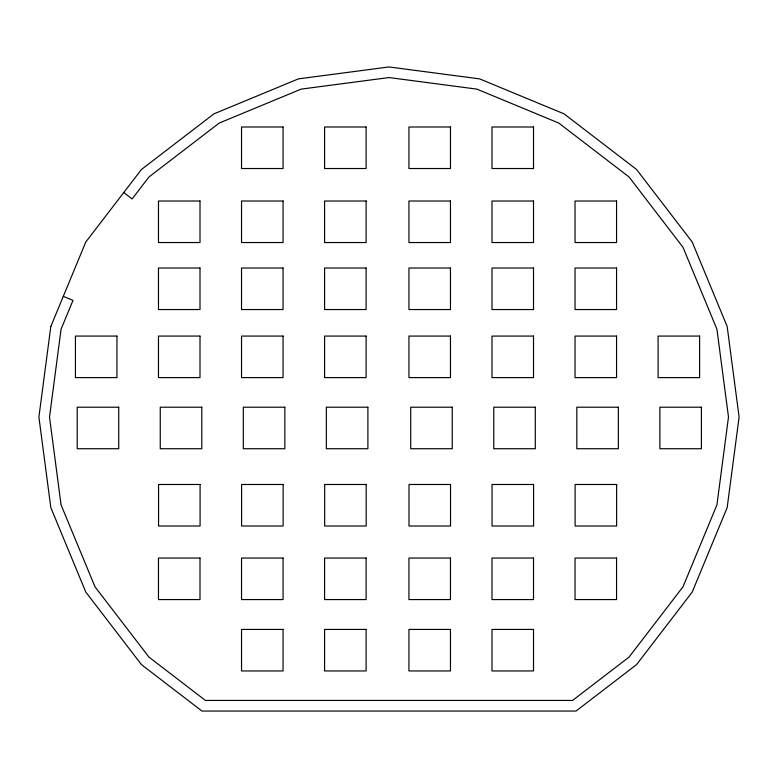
<?xml version="1.0" encoding="UTF-8"?>
<svg xmlns="http://www.w3.org/2000/svg" width="778" height="778" viewBox="0 0 778 778"><rect width="100%" height="100%" fill="white"/><g stroke="black" fill="none" stroke-linecap="round" stroke-linejoin="round"><path stroke-width="1.17" d="M63.29 296.34L73.015 300.366L61.073 329.182L49.51 417.047L61.073 504.912L94.994 586.787L148.948 657.099L205.431 700.443L572.569 700.443L629.052 657.099L683.006 586.787L716.927 504.912L728.49 417.047L716.927 329.182L683.006 247.297L629.052 176.985L558.75 123.041L476.865 89.12L389 77.557L301.135 89.12L219.25 123.041L148.948 176.985L132.104 198.935L123.76 192.536M50.833 326.429L38.9 417.047L50.833 507.655L85.804 592.097L141.44 664.606L201.979 711.053L576.021 711.053L636.56 664.606L692.196 592.097L727.167 507.655L739.1 417.047L727.167 326.429L692.196 241.997L636.56 169.487L564.05 113.851L479.608 78.879L389 66.947L298.392 78.879L213.95 113.851L141.44 169.487L85.804 241.997L50.833 326.429M283.056 126.999L241.53 126.999L241.53 168.525L283.056 168.525L283.056 126.999M366.107 126.999L324.582 126.999L324.582 168.525L366.107 168.525L366.107 126.999M450.462 126.999L408.936 126.999L408.936 168.525L450.462 168.525L450.462 126.999M533.514 126.999L491.988 126.999L491.988 168.525L533.514 168.525L533.514 126.999M200.004 201.016L158.479 201.016L158.479 242.542L200.004 242.542L200.004 201.016M283.056 201.016L241.53 201.016L241.53 242.542L283.056 242.542L283.056 201.016M366.107 201.016L324.582 201.016L324.582 242.542L366.107 242.542L366.107 201.016M450.462 201.016L408.936 201.016L408.936 242.542L450.462 242.542L450.462 201.016M533.514 201.016L491.988 201.016L491.988 242.542L533.514 242.542L533.514 201.016M616.565 201.016L575.039 201.016L575.039 242.542L616.565 242.542L616.565 201.016M200.004 268.021L158.479 268.021L158.479 309.547L200.004 309.547L200.004 268.021M283.056 268.021L241.53 268.021L241.53 309.547L283.056 309.547L283.056 268.021M366.107 268.021L324.582 268.021L324.582 309.547L366.107 309.547L366.107 268.021M450.462 268.021L408.936 268.021L408.936 309.547L450.462 309.547L450.462 268.021M533.514 268.021L491.988 268.021L491.988 309.547L533.514 309.547L533.514 268.021M616.565 268.021L575.039 268.021L575.039 309.547L616.565 309.547L616.565 268.021M116.953 336.077L75.427 336.077L75.427 377.602L116.953 377.602L116.953 336.077M200.004 336.077L158.479 336.077L158.479 377.602L200.004 377.602L200.004 336.077M283.056 336.077L241.53 336.077L241.53 377.602L283.056 377.602L283.056 336.077M366.107 336.077L324.582 336.077L324.582 377.602L366.107 377.602L366.107 336.077M450.462 336.077L408.936 336.077L408.936 377.602L450.462 377.602L450.462 336.077M533.514 336.077L491.988 336.077L491.988 377.602L533.514 377.602L533.514 336.077M616.565 336.077L575.039 336.077L575.039 377.602L616.565 377.602L616.565 336.077M699.616 336.077L658.091 336.077L658.091 377.602L699.616 377.602L699.616 336.077M118.733 407.205L77.207 407.205L77.207 448.731L118.733 448.731L118.733 407.205M201.784 407.205L160.258 407.205L160.258 448.731L201.784 448.731L201.784 407.205M284.836 407.205L243.31 407.205L243.31 448.731L284.836 448.731L284.836 407.205M367.887 407.205L326.361 407.205L326.361 448.731L367.887 448.731L367.887 407.205M452.242 407.205L410.716 407.205L410.716 448.731L452.242 448.731L452.242 407.205M535.293 407.205L493.767 407.205L493.767 448.731L535.293 448.731L535.293 407.205M618.345 407.205L576.819 407.205L576.819 448.731L618.345 448.731L618.345 407.205M701.396 407.205L659.87 407.205L659.87 448.731L701.396 448.731L701.396 407.205M200.082 484.48L158.556 484.48L158.556 526.006L200.082 526.006L200.082 484.48M283.134 484.48L241.608 484.48L241.608 526.006L283.134 526.006L283.134 484.48M366.185 484.48L324.659 484.48L324.659 526.006L366.185 526.006L366.185 484.48M450.53 484.48L409.004 484.48L409.004 526.006L450.53 526.006L450.53 484.48M533.582 484.48L492.056 484.48L492.056 526.006L533.582 526.006L533.582 484.48M616.633 484.48L575.107 484.48L575.107 526.006L616.633 526.006L616.633 484.48M200.004 558.05L158.479 558.05L158.479 599.575L200.004 599.575L200.004 558.05M283.056 558.05L241.53 558.05L241.53 599.575L283.056 599.575L283.056 558.05M366.107 558.05L324.582 558.05L324.582 599.575L366.107 599.575L366.107 558.05M450.462 558.05L408.936 558.05L408.936 599.575L450.462 599.575L450.462 558.05M533.514 558.05L491.988 558.05L491.988 599.575L533.514 599.575L533.514 558.05M616.565 558.05L575.039 558.05L575.039 599.575L616.565 599.575L616.565 558.05M283.056 629.421L241.53 629.421L241.53 670.947L283.056 670.947L283.056 629.421M366.107 629.421L324.582 629.421L324.582 670.947L366.107 670.947L366.107 629.421M450.462 629.421L408.936 629.421L408.936 670.947L450.462 670.947L450.462 629.421M533.514 629.421L491.988 629.421L491.988 670.947L533.514 670.947L533.514 629.421"/></g></svg>
